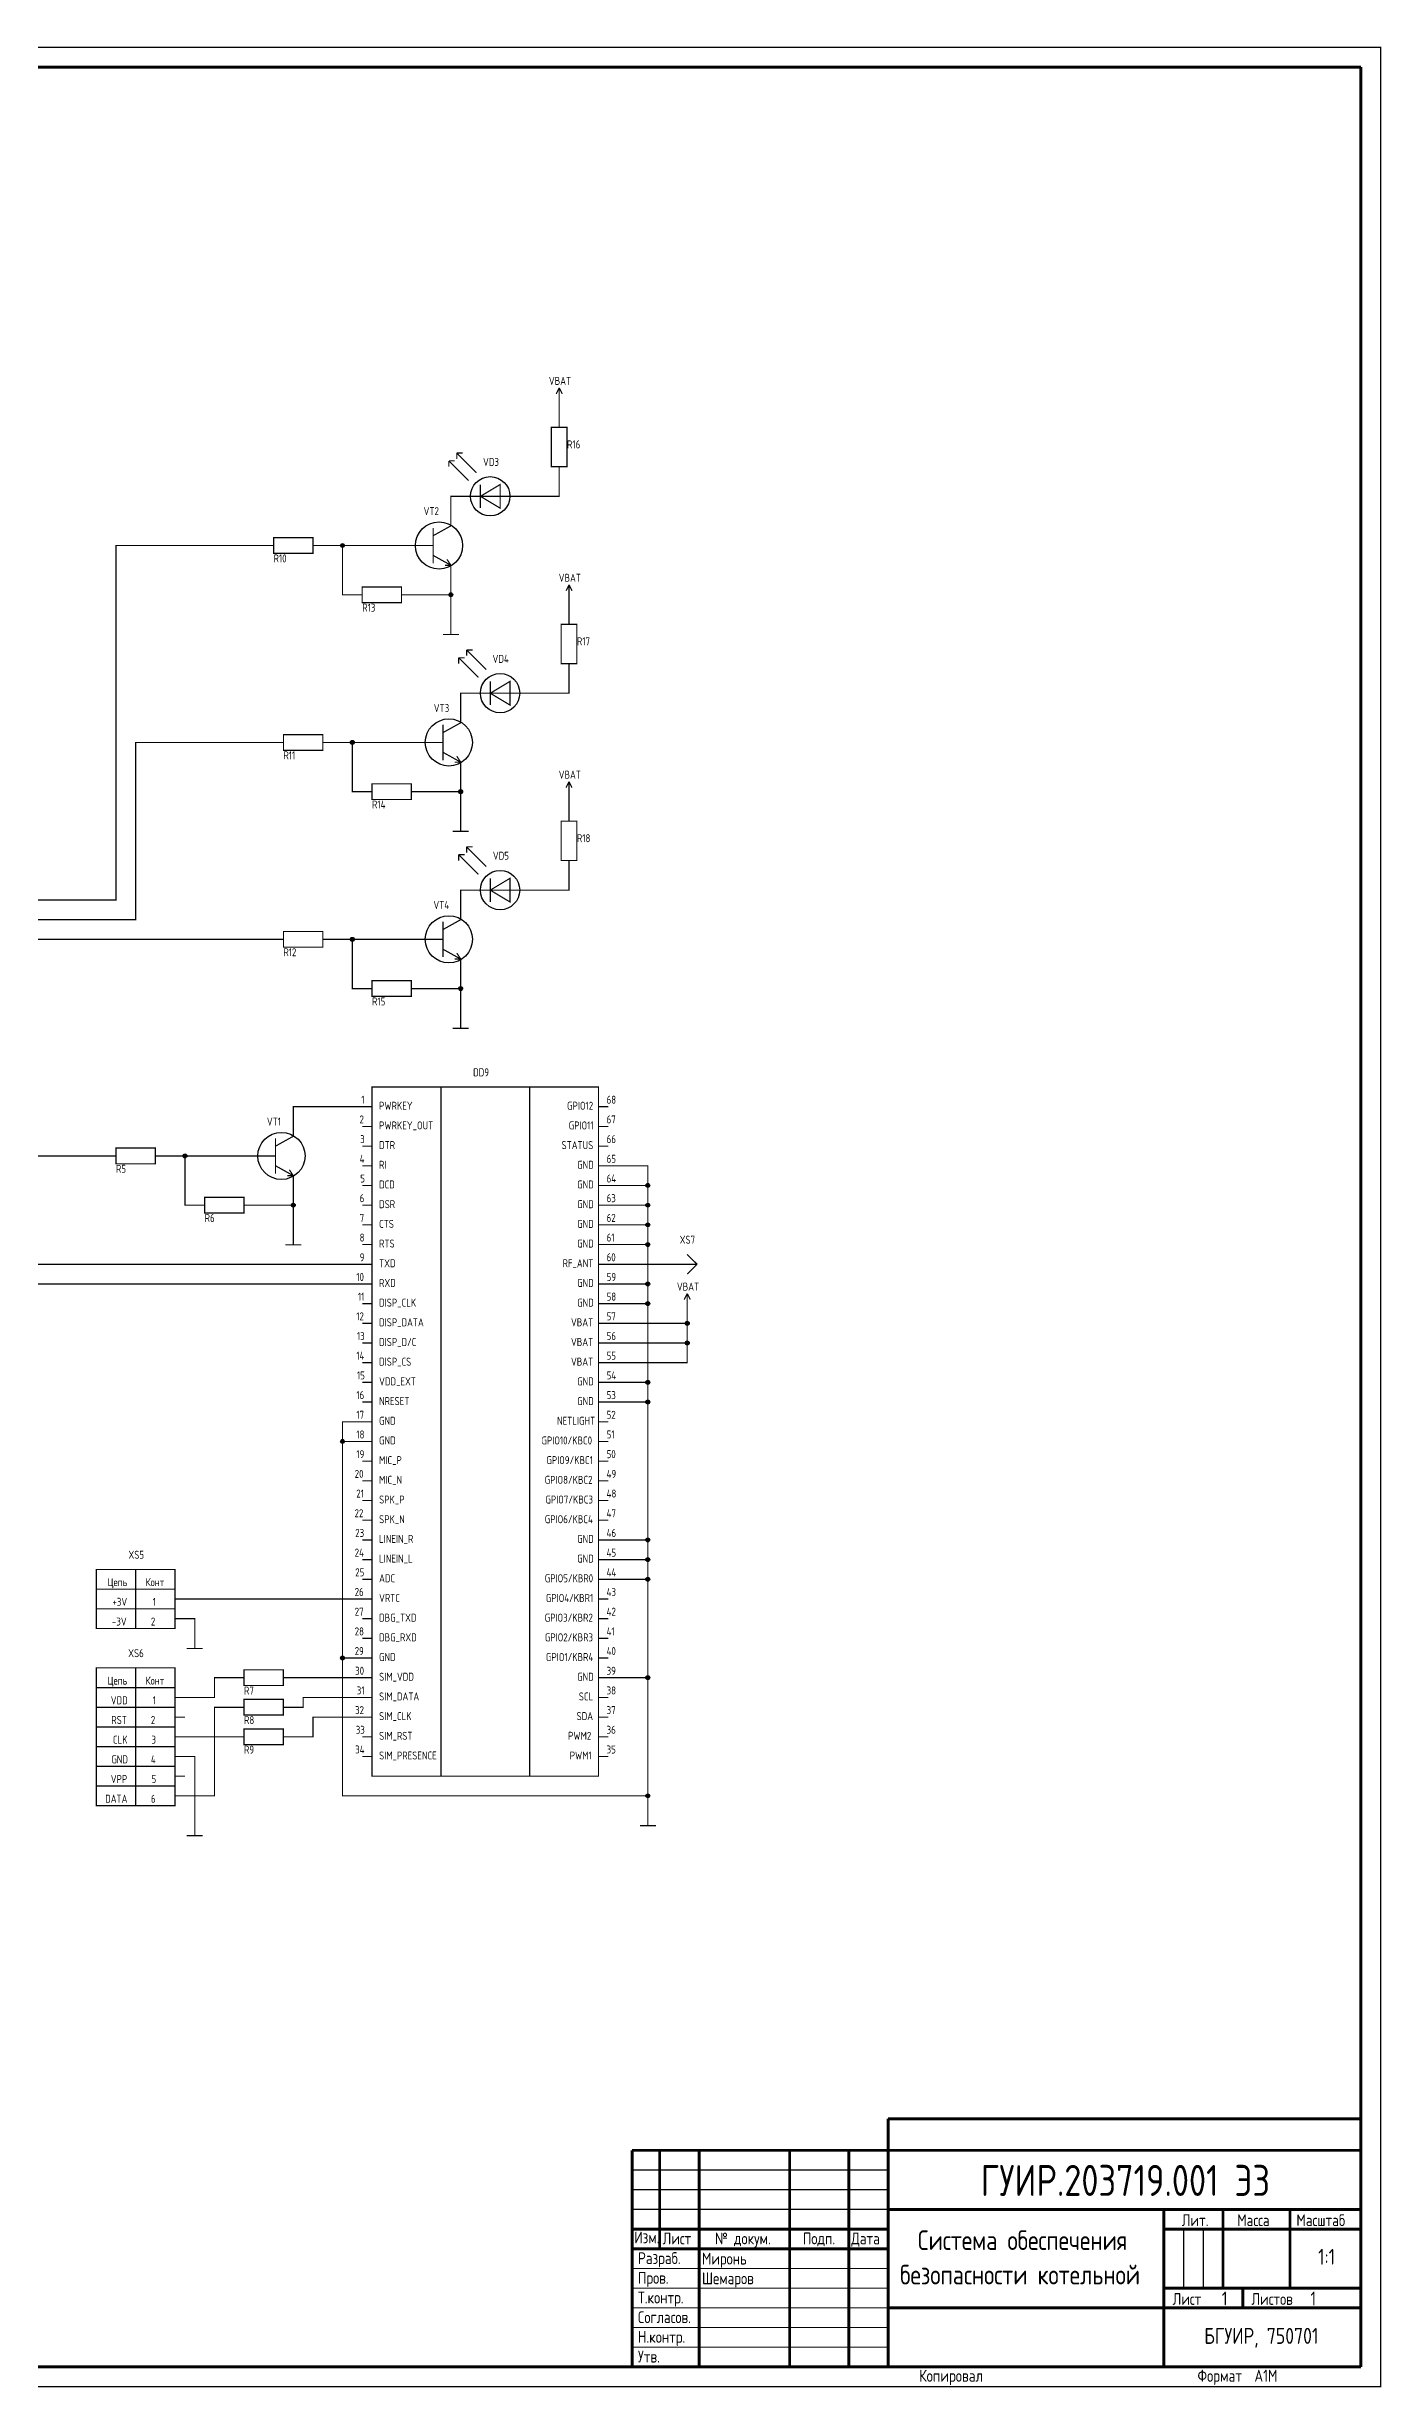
# Model space of a CAD drawing. Header units: millimetres. Extents: x 0 to 841, y 0 to 594.
# Drawn here: x 502 to 841, y 0 to 594 of the extents above; entities that cross this region are included whole.
import ezdxf

# ---------------------------------------------------------------- set-up
doc = ezdxf.new("R2010")
doc.units = ezdxf.units.MM
doc.layers.add('Sheet', color=255, linetype='Continuous')
doc.styles.get("Standard").update_dxf_attribs({"font": 'gost.TTF'})

msp = doc.modelspace()

# ---------------------------------------------------------------- linework, layer by layer
at = {"layer": 'Sheet'}
for points, const_width in [([(0, 0), (0, 594), (841, 594), (841, 0), (0, 0)], 0.3), ([(0, 594), (840.98, 594), (840.98, 0.02), (0, 0.02), (0, 594)], 0.0991), ([(20, 589), (836, 589)], 0.749), ([(836, 5), (836, 589)], 0.749), ([(632.5, 507.54), (631.74, 506.02)], 0.3), ([(632.5, 507.54), (633.26, 506.02)], 0.3), ([(632.5, 505), (632.5, 507.54)], 0.3), ([(632.5, 500), (632.5, 505)], 0.3), ([(632.5, 497.5), (632.5, 500)], 0.3), ([(630.5, 497.5), (634.48, 497.5), (634.48, 487.52), (630.5, 487.52), (630.5, 497.5)], 0.3), ([(604.5, 489), (606, 489)], 0.3), ([(604.5, 489), (604.5, 487.5)], 0.3), ([(609.5, 484), (604.5, 489)], 0.3), ([(611.5, 486), (606.5, 491)], 0.3), ([(606.5, 491), (608, 491)], 0.3), ([(606.5, 491), (606.5, 489.5)], 0.3), ([(632.5, 487.5), (632.5, 485)], 0.3), ([(617.5, 483), (617.5, 477), (612.5, 480), (617.5, 483)], 0.3), ([(612.5, 483), (612.5, 477)], 0.3), ([(622.5, 480), (632.5, 480), (632.5, 485)], 0.3), ([(605, 475), (605, 480), (607.5, 480)], 0.3), ([(610, 480), (607.5, 480)], 0.3), ([(620, 480), (610, 480)], 0.3), ([(620, 480), (622.5, 480)], 0.3), ([(560, 469.5), (569.98, 469.5), (569.98, 465.52), (560, 465.52), (560, 469.5)], 0.3), ([(600.5, 470), (605, 472.5)], 0.3), ([(600.5, 472), (600.5, 463)], 0.3), ([(605, 472.5), (605, 475)], 0.3), ([(557.5, 467.5), (520, 467.5), (520, 377.5), (447.5, 377.5)], 0.3), ([(560, 467.5), (557.5, 467.5)], 0.3), ([(570, 467.5), (572.5, 467.5)], 0.3), ([(577.5, 467.5), (572.5, 467.5)], 0.3), ([(592.5, 467.5), (577.5, 467.5), (577.5, 467.5), (577.5, 455), (580, 455)], 0.3), ([(596, 467.5), (592.5, 467.5)], 0.3), ([(600.5, 467.5), (596, 467.5)], 0.3), ([(600.5, 465), (605, 462.5)], 0.3), ([(605, 462.5), (604, 464)], 0.3), ([(605, 462.5), (603.5, 462.5)], 0.3), ([(605, 462.5), (605, 460)], 0.3), ([(605, 455), (605, 460)], 0.3), ([(635, 457.54), (634.24, 456.02)], 0.3), ([(635, 457.54), (635.76, 456.02)], 0.3), ([(635, 455), (635, 457.54)], 0.3), ([(582.5, 455), (580, 455)], 0.3), ([(582.5, 457), (592.48, 457), (592.48, 453.02), (582.5, 453.02), (582.5, 457)], 0.3), ([(592.5, 455), (595, 455)], 0.3), ([(605, 450), (605, 455), (605, 455), (595, 455)], 0.3), ([(635, 450), (635, 455)], 0.3), ([(605, 450), (605, 444.92)], 0.3), ([(633, 447.5), (636.98, 447.5), (636.98, 437.52), (633, 437.52), (633, 447.5)], 0.3), ([(635, 447.5), (635, 450)], 0.3), ([(602.97, 444.92), (607.03, 444.92)], 0.3), ([(614, 436), (609, 441)], 0.3), ([(609, 441), (610.5, 441)], 0.3), ([(609, 441), (609, 439.5)], 0.3), ([(607, 439), (608.5, 439)], 0.3), ([(607, 439), (607, 437.5)], 0.3), ([(612, 434), (607, 439)], 0.3), ([(625, 430), (635, 430), (635, 435)], 0.3), ([(635, 437.5), (635, 435)], 0.3), ([(607.5, 425), (607.5, 430), (610, 430)], 0.3), ([(612.5, 430), (610, 430)], 0.3), ([(622.5, 430), (612.5, 430)], 0.3), ([(620, 433), (620, 427), (615, 430), (620, 433)], 0.3), ([(615, 433), (615, 427)], 0.3), ([(622.5, 430), (625, 430)], 0.3), ([(603, 420), (607.5, 422.5)], 0.3), ([(603, 422), (603, 413)], 0.3), ([(607.5, 422.5), (607.5, 425)], 0.3), ([(560, 417.5), (525, 417.5), (525, 372.5), (447.5, 372.5)], 0.3), ([(562.5, 417.5), (560, 417.5)], 0.3), ([(562.5, 419.5), (572.48, 419.5), (572.48, 415.52), (562.5, 415.52), (562.5, 419.5)], 0.3), ([(572.5, 417.5), (575, 417.5)], 0.3), ([(580, 417.5), (575, 417.5)], 0.3), ([(595, 417.5), (580, 417.5), (580, 417.5), (580, 405), (582.5, 405)], 0.3), ([(598.5, 417.5), (595, 417.5)], 0.3), ([(603, 417.5), (598.5, 417.5)], 0.3), ([(603, 415), (607.5, 412.5)], 0.3), ([(607.5, 412.5), (606, 412.5)], 0.3), ([(607.5, 412.5), (606.5, 414)], 0.3), ([(607.5, 412.5), (607.5, 410)], 0.3), ([(607.5, 405), (607.5, 410)], 0.3), ([(585, 405), (582.5, 405)], 0.3), ([(585, 407), (594.98, 407), (594.98, 403.02), (585, 403.02), (585, 407)], 0.3), ([(595, 405), (597.5, 405)], 0.3), ([(607.5, 400), (607.5, 405), (607.5, 405), (597.5, 405)], 0.3), ([(635, 407.54), (634.24, 406.02)], 0.3), ([(635, 407.54), (635.76, 406.02)], 0.3), ([(635, 405), (635, 407.54)], 0.3), ([(635, 400), (635, 405)], 0.3), ([(607.5, 400), (607.5, 394.92)], 0.3), ([(635, 397.5), (635, 400)], 0.3), ([(605.47, 394.92), (609.53, 394.92)], 0.3), ([(633, 397.5), (636.98, 397.5), (636.98, 387.52), (633, 387.52), (633, 397.5)], 0.3), ([(607, 389), (608.5, 389)], 0.3), ([(607, 389), (607, 387.5)], 0.3), ([(612, 384), (607, 389)], 0.3), ([(614, 386), (609, 391)], 0.3), ([(609, 391), (610.5, 391)], 0.3), ([(609, 391), (609, 389.5)], 0.3), ([(635, 387.5), (635, 385)], 0.3), ([(620, 383), (620, 377), (615, 380), (620, 383)], 0.3), ([(615, 383), (615, 377)], 0.3), ([(625, 380), (635, 380), (635, 385)], 0.3), ([(607.5, 375), (607.5, 380), (610, 380)], 0.3), ([(607.5, 372.5), (607.5, 375)], 0.3), ([(612.5, 380), (610, 380)], 0.3), ([(622.5, 380), (612.5, 380)], 0.3), ([(622.5, 380), (625, 380)], 0.3), ([(582.5, 280), (327.5, 280), (327.5, 372.5), (355, 372.5)], 0.3), ([(562.5, 369.5), (572.48, 369.5), (572.48, 365.52), (562.5, 365.52), (562.5, 369.5)], 0.3), ([(603, 370), (607.5, 372.5)], 0.3), ([(603, 372), (603, 363)], 0.3), ([(582.5, 285), (330, 285), (330, 367.5), (355, 367.5)], 0.3), ([(560, 367.5), (530.08, 367.5), (530.08, 367.5), (447.5, 367.5)], 0.3), ([(562.5, 367.5), (560, 367.5)], 0.3), ([(572.5, 367.5), (575, 367.5)], 0.3), ([(580, 367.5), (575, 367.5)], 0.3), ([(595, 367.5), (580, 367.5), (580, 367.5), (580, 355), (582.5, 355)], 0.3), ([(598.5, 367.5), (595, 367.5)], 0.3), ([(603, 367.5), (598.5, 367.5)], 0.3), ([(603, 365), (607.5, 362.5)], 0.3), ([(607.5, 362.5), (606, 362.5)], 0.3), ([(607.5, 362.5), (606.5, 364)], 0.3), ([(607.5, 362.5), (607.5, 360)], 0.3), ([(585, 357), (594.98, 357), (594.98, 353.02), (585, 353.02), (585, 357)], 0.3), ([(607.5, 355), (607.5, 360)], 0.3), ([(585, 355), (582.5, 355)], 0.3), ([(595, 355), (597.5, 355)], 0.3), ([(607.5, 350), (607.5, 355), (607.5, 355), (597.5, 355)], 0.3), ([(605.47, 344.92), (609.53, 344.92)], 0.3), ([(607.5, 350), (607.5, 344.92)], 0.3), ([(517.5, 312.5), (332.5, 312.5), (332.5, 337.5), (355, 337.5)], 0.3), ([(585, 330), (642.48, 330), (642.48, 155.02), (585, 155.02), (585, 330)], 0.3), ([(602.5, 330), (602.5, 155)], 0.3), ([(625, 330), (625, 155)], 0.3), ([(565, 320), (565, 325), (567.5, 325)], 0.3), ([(567.5, 325), (567.5, 325), (582.5, 325)], 0.3), ([(585, 325), (582.5, 325)], 0.3), ([(642.5, 325), (645, 325)], 0.3), ([(560.5, 315), (565, 317.5)], 0.3), ([(560.5, 317), (560.5, 308)], 0.3), ([(565, 317.5), (565, 320)], 0.3), ([(585, 320), (582.5, 320)], 0.3), ([(585, 315), (582.5, 315)], 0.3), ([(642.5, 320), (645, 320)], 0.3), ([(642.5, 315), (645, 315)], 0.3), ([(520, 312.5), (517.5, 312.5)], 0.3), ([(520, 314.5), (529.98, 314.5), (529.98, 310.52), (520, 310.52), (520, 314.5)], 0.3), ([(530, 312.5), (532.5, 312.5)], 0.3), ([(532.5, 312.5), (537.5, 312.5), (552.5, 312.5)], 0.3), ([(537.5, 312.5), (537.5, 300), (540, 300)], 0.3), ([(556, 312.5), (552.5, 312.5)], 0.3), ([(560.5, 312.5), (556, 312.5)], 0.3), ([(560.5, 310), (565, 307.5)], 0.3), ([(565, 307.5), (564, 309)], 0.3), ([(585, 310), (582.5, 310)], 0.3), ([(642.5, 310), (645, 310)], 0.3), ([(645, 310), (655, 310), (655, 305)], 0.3), ([(565, 307.5), (563.5, 307.5)], 0.3), ([(565, 307.5), (565, 305)], 0.3), ([(565, 300), (565, 305)], 0.3), ([(585, 305), (582.5, 305)], 0.3), ([(642.5, 305), (645, 305)], 0.3), ([(655, 300), (655, 305), (645, 305)], 0.3), ([(542.5, 300), (540, 300)], 0.3), ([(542.5, 302), (552.48, 302), (552.48, 298.02), (542.5, 298.02), (542.5, 302)], 0.3), ([(552.5, 300), (555, 300)], 0.3), ([(565, 295), (565, 300), (565, 300), (555, 300)], 0.3), ([(585, 300), (582.5, 300)], 0.3), ([(642.5, 300), (645, 300)], 0.3), ([(645, 295), (655, 295), (655, 300), (645, 300)], 0.3), ([(565, 295), (565, 289.92)], 0.3), ([(585, 295), (582.5, 295)], 0.3), ([(642.5, 295), (645, 295)], 0.3), ([(655, 290), (655, 295)], 0.3), ([(562.97, 289.92), (567.03, 289.92)], 0.3), ([(585, 290), (582.5, 290)], 0.3), ([(642.5, 290), (645, 290)], 0.3), ([(645, 290), (645, 290), (655, 290), (655, 280)], 0.3), ([(667.5, 285), (665, 287.5)], 0.3), ([(585, 285), (582.5, 285)], 0.3), ([(585, 280), (582.5, 280)], 0.3), ([(642.5, 285), (645, 285)], 0.3), ([(642.5, 280), (645, 280)], 0.3), ([(645, 285), (657.5, 285), (657.5, 285)], 0.3), ([(645, 280), (655, 280), (655, 275)], 0.3), ([(660, 285), (657.5, 285)], 0.3), ([(667.5, 285), (660, 285)], 0.3), ([(667.5, 285), (665, 282.5)], 0.3), ([(585, 275), (582.5, 275)], 0.3), ([(642.5, 275), (645, 275)], 0.3), ([(645, 275), (647.54, 275), (647.54, 275), (655, 275), (655, 255)], 0.3), ([(665, 277.54), (664.24, 276.02)], 0.3), ([(665, 277.54), (665.76, 276.02)], 0.3), ([(665, 275), (665, 277.54)], 0.3), ([(665, 270), (665, 275)], 0.3), ([(585, 270), (582.5, 270)], 0.3), ([(642.5, 270), (645, 270)], 0.3), ([(645, 270), (665, 270)], 0.3), ([(645, 260), (665, 260), (665, 265), (665, 270)], 0.3), ([(585, 265), (582.5, 265)], 0.3), ([(642.5, 265), (645, 265)], 0.3), ([(645, 265), (665, 265)], 0.3), ([(585, 260), (582.5, 260)], 0.3), ([(642.5, 260), (645, 260)], 0.3), ([(585, 255), (582.5, 255)], 0.3), ([(585, 250), (582.5, 250)], 0.3), ([(642.5, 255), (645, 255)], 0.3), ([(642.5, 250), (645, 250)], 0.3), ([(645, 255), (650.08, 255), (650.08, 255), (655, 255), (655, 250)], 0.3), ([(655, 215), (655, 250), (645, 250)], 0.3), ([(582.5, 245), (577.5, 245), (577.5, 240)], 0.3), ([(585, 245), (582.5, 245)], 0.3), ([(642.5, 245), (645, 245)], 0.3), ([(577.5, 185), (577.5, 240), (582.5, 240), (582.5, 240)], 0.3), ([(585, 240), (582.5, 240)], 0.3), ([(642.5, 240), (645, 240)], 0.3), ([(585, 235), (582.5, 235)], 0.3), ([(642.5, 235), (645, 235)], 0.3), ([(585, 230), (582.5, 230)], 0.3), ([(642.5, 230), (645, 230)], 0.3), ([(585, 225), (582.5, 225)], 0.3), ([(585, 220), (582.5, 220)], 0.3), ([(642.5, 225), (645, 225)], 0.3), ([(642.5, 220), (645, 220)], 0.3), ([(585, 215), (582.5, 215)], 0.3), ([(642.5, 215), (645, 215)], 0.3), ([(645, 215), (655, 215), (655, 210)], 0.3), ([(585, 210), (582.5, 210)], 0.3), ([(642.5, 210), (645, 210)], 0.3), ([(655, 205), (655, 210), (645, 210)], 0.3), ([(515, 207.5), (534.98, 207.5), (534.98, 192.52), (515, 192.52), (515, 207.5)], 0.3), ([(535, 202.5), (515, 202.5)], 0.3), ([(525, 207.5), (525, 192.5)], 0.3), ([(585, 205), (582.5, 205)], 0.3), ([(642.5, 205), (645, 205)], 0.3), ([(645, 205), (655, 205), (655, 180), (655, 150), (655, 147.5)], 0.3), ([(535, 197.5), (515, 197.5)], 0.3), ([(535, 200), (537.5, 200)], 0.3), ([(582.5, 200), (537.5, 200)], 0.3), ([(585, 200), (582.5, 200)], 0.3), ([(642.5, 200), (645, 200)], 0.3), ([(535, 195), (537.5, 195)], 0.3), ([(537.5, 195), (540, 195), (540, 192.5)], 0.3), ([(540, 192.5), (540, 187.42)], 0.3), ([(585, 195), (582.5, 195)], 0.3), ([(642.5, 195), (645, 195)], 0.3), ([(537.97, 187.42), (542.03, 187.42)], 0.3), ([(582.5, 185), (577.5, 185), (577.5, 150), (655, 150)], 0.3), ([(585, 190), (582.5, 190)], 0.3), ([(585, 185), (582.5, 185)], 0.3), ([(642.5, 190), (645, 190)], 0.3), ([(642.5, 185), (645, 185)], 0.3), ([(515, 182.5), (534.98, 182.5), (534.98, 147.52), (515, 147.52), (515, 182.5)], 0.3), ([(525, 182.5), (525, 147.5)], 0.3), ([(550, 180), (545, 180), (545, 175), (537.5, 175)], 0.3), ([(552.5, 180), (550, 180)], 0.3), ([(552.5, 182), (562.48, 182), (562.48, 178.02), (552.5, 178.02), (552.5, 182)], 0.3), ([(562.5, 180), (565, 180)], 0.3), ([(582.5, 180), (565, 180)], 0.3), ([(585, 180), (582.5, 180)], 0.3), ([(642.5, 180), (645, 180)], 0.3), ([(645, 180), (655, 180)], 0.3), ([(535, 177.5), (515, 177.5)], 0.3), ([(535, 172.5), (515, 172.5)], 0.3), ([(535, 175), (537.5, 175)], 0.3), ([(550, 172.5), (545, 172.5), (545, 150), (537.5, 150)], 0.3), ([(552.5, 172.5), (550, 172.5)], 0.3), ([(552.5, 174.5), (562.48, 174.5), (562.48, 170.52), (552.5, 170.52), (552.5, 174.5)], 0.3), ([(562.5, 172.5), (565, 172.5)], 0.3), ([(582.5, 175), (567.5, 175), (567.5, 172.5), (565, 172.5)], 0.3), ([(585, 175), (582.5, 175)], 0.3), ([(642.5, 175), (645, 175)], 0.3), ([(535, 167.5), (515, 167.5)], 0.3), ([(535, 170), (537.5, 170)], 0.3), ([(552.5, 167), (562.48, 167), (562.48, 163.02), (552.5, 163.02), (552.5, 167)], 0.3), ([(582.5, 170), (570, 170), (570, 165), (565, 165)], 0.3), ([(585, 170), (582.5, 170)], 0.3), ([(642.5, 170), (645, 170)], 0.3), ([(535, 162.5), (515, 162.5)], 0.3), ([(535, 165), (537.5, 165)], 0.3), ([(550, 165), (537.5, 165)], 0.3), ([(552.5, 165), (550, 165)], 0.3), ([(562.5, 165), (565, 165)], 0.3), ([(585, 165), (582.5, 165)], 0.3), ([(642.5, 165), (645, 165)], 0.3), ([(535, 157.5), (515, 157.5)], 0.3), ([(535, 160), (537.5, 160)], 0.3), ([(535, 155), (537.5, 155)], 0.3), ([(537.5, 160), (540, 160), (540, 145)], 0.3), ([(585, 160), (582.5, 160)], 0.3), ([(642.5, 160), (645, 160)], 0.3), ([(535, 152.5), (515, 152.5)], 0.3), ([(535, 150), (537.5, 150)], 0.3), ([(540, 145), (540, 139.92)], 0.3), ([(655, 147.5), (655, 142.42)], 0.3), ([(537.97, 139.92), (542.03, 139.92)], 0.3), ([(652.97, 142.42), (657.03, 142.42)], 0.3), ([(716, 68), (716, 5)], 0.749), ([(836, 68), (716, 68)], 0.749), ([(836, 60), (651, 60)], 0.749), ([(651, 60), (651, 5)], 0.749), ([(658, 60), (658, 35)], 0.749), ([(668, 5), (668, 60)], 0.749), ([(691, 60), (691, 5)], 0.749), ([(706, 5), (706, 60)], 0.749), ([(716, 55), (651, 55)], 0.3), ([(651, 50), (716, 50)], 0.3), ([(716, 45), (651, 45)], 0.3), ([(716, 45), (836, 45)], 0.749), ([(786, 45), (786, 5)], 0.749), ([(801, 25), (801, 45)], 0.749), ([(818, 45), (818, 25)], 0.749), ([(716, 40), (651, 40)], 0.749), ([(836, 40), (786, 40)], 0.749), ([(791, 25), (791, 40)], 0.3), ([(796, 40), (796, 25)], 0.3), ([(651, 35), (716, 35)], 0.749), ([(651, 30), (716, 30)], 0.3), ([(716, 25), (651, 25)], 0.3), ([(786, 25), (836, 25)], 0.749), ([(806, 25), (806, 20)], 0.749), ([(651, 20), (716, 20)], 0.3), ([(836, 20), (716, 20)], 0.749), ([(716, 15), (651, 15)], 0.3), ([(651, 10), (716, 10)], 0.3), ([(836, 5), (20, 5)], 0.749)]:
    msp.add_lwpolyline(points, dxfattribs=dict(at, const_width=const_width))
at = {"layer": 'Sheet', "const_width": 0.508}
for points in [[(577.25, 467.5, 1), (577.75, 467.5, 1)], [(604.75, 455, 1), (605.25, 455, 1)], [(579.75, 417.5, 1), (580.25, 417.5, 1)], [(607.25, 405, 1), (607.75, 405, 1)], [(579.75, 367.5, 1), (580.25, 367.5, 1)], [(607.25, 355, 1), (607.75, 355, 1)], [(537.25, 312.5, 1), (537.75, 312.5, 1)], [(654.75, 305, 1), (655.25, 305, 1)], [(564.75, 300, 1), (565.25, 300, 1)], [(654.75, 300, 1), (655.25, 300, 1)], [(654.75, 295, 1), (655.25, 295, 1)], [(654.75, 290, 1), (655.25, 290, 1)], [(654.75, 280, 1), (655.25, 280, 1)], [(654.75, 275, 1), (655.25, 275, 1)], [(664.75, 270, 1), (665.25, 270, 1)], [(664.75, 265, 1), (665.25, 265, 1)], [(654.75, 255, 1), (655.25, 255, 1)], [(654.75, 250, 1), (655.25, 250, 1)], [(577.25, 240, 1), (577.75, 240, 1)], [(654.75, 215, 1), (655.25, 215, 1)], [(654.75, 210, 1), (655.25, 210, 1)], [(654.75, 205, 1), (655.25, 205, 1)], [(577.25, 185, 1), (577.75, 185, 1)], [(654.75, 180, 1), (655.25, 180, 1)], [(654.75, 150, 1), (655.25, 150, 1)]]:
    msp.add_lwpolyline(points, format="xyb", close=True, dxfattribs=at)
at = {"layer": 'Sheet'}
for centre, radius in [((654.99, 250.01), 0.498), ((654.99, 250.01), 0.498), ((654.99, 250.01), 0.498), ((654.99, 250.01), 0.498), ((577.49, 240.01), 0.497), ((577.49, 240.01), 0.497), ((577.49, 240.01), 0.497), ((577.49, 240.01), 0.497)]:
    msp.add_circle(centre, radius, dxfattribs=at)
for centre, major_axis, ratio in [((614.99, 480.01), (0, 4.99), 0.999973), ((601.99, 467.51), (5.99, 0), 0.999918), ((577.49, 467.51), (0, 0.498), 0.998673), ((577.49, 467.51), (0, 0.498), 0.998673), ((577.49, 467.51), (0, 0.498), 0.998673), ((577.49, 467.51), (0, 0.498), 0.998673), ((604.99, 455.01), (0.498, 0), 0.998693), ((604.99, 455.01), (0.498, 0), 0.998693), ((604.99, 455.01), (0.498, 0), 0.998693), ((604.99, 455.01), (0.498, 0), 0.998693), ((617.49, 430.01), (0, 4.99), 0.999839), ((604.49, 417.51), (0, 5.99), 0.999971), ((579.99, 417.51), (0.498, 0), 0.998693), ((579.99, 417.51), (0.498, 0), 0.998693), ((579.99, 417.51), (0.498, 0), 0.998693), ((579.99, 417.51), (0.498, 0), 0.998693), ((607.49, 405.01), (0, 0.498), 0.998632), ((607.49, 405.01), (0, 0.498), 0.998632), ((607.49, 405.01), (0, 0.498), 0.998632), ((607.49, 405.01), (0, 0.498), 0.998632), ((617.49, 380.01), (0, 4.99), 0.999839), ((604.49, 367.51), (0, 5.99), 0.999971), ((579.99, 367.51), (0.498, 0), 0.998693), ((579.99, 367.51), (0.498, 0), 0.998693), ((579.99, 367.51), (0.498, 0), 0.998693), ((579.99, 367.51), (0.498, 0), 0.998693), ((607.49, 355.01), (0, 0.498), 0.998632), ((607.49, 355.01), (0, 0.498), 0.998632), ((607.49, 355.01), (0, 0.498), 0.998632), ((607.49, 355.01), (0, 0.498), 0.998632), ((561.99, 312.51), (5.99, 0), 0.999919), ((537.49, 312.51), (0, 0.498), 0.998632), ((537.49, 312.51), (0, 0.498), 0.998632), ((537.49, 312.51), (0, 0.498), 0.998632), ((537.49, 312.51), (0, 0.498), 0.998632), ((654.99, 305.01), (0.498, 0), 0.998693), ((654.99, 305.01), (0.498, 0), 0.998693), ((654.99, 305.01), (0.498, 0), 0.998693), ((654.99, 305.01), (0.498, 0), 0.998693), ((564.99, 300.01), (0.498, 0), 0.998693), ((564.99, 300.01), (0.498, 0), 0.998693), ((564.99, 300.01), (0.498, 0), 0.998693), ((564.99, 300.01), (0.498, 0), 0.998693), ((654.99, 300.01), (0, 0.498), 0.99998), ((654.99, 300.01), (0, 0.498), 0.99998), ((654.99, 300.01), (0, 0.498), 0.99998), ((654.99, 300.01), (0, 0.498), 0.99998), ((654.99, 295.01), (0, 0.498), 0.999959), ((654.99, 295.01), (0, 0.498), 0.999959), ((654.99, 295.01), (0, 0.498), 0.999959), ((654.99, 295.01), (0, 0.498), 0.999959), ((654.99, 290.01), (0, 0.498), 0.99998), ((654.99, 290.01), (0, 0.498), 0.99998), ((654.99, 290.01), (0, 0.498), 0.99998), ((654.99, 290.01), (0, 0.498), 0.99998), ((654.99, 280.01), (0.498, 0), 0.998693), ((654.99, 280.01), (0.498, 0), 0.998693), ((654.99, 280.01), (0.498, 0), 0.998693), ((654.99, 280.01), (0.498, 0), 0.998693), ((654.99, 275.01), (0, 0.498), 0.99998), ((654.99, 275.01), (0, 0.498), 0.99998), ((654.99, 275.01), (0, 0.498), 0.99998), ((654.99, 275.01), (0, 0.498), 0.99998), ((664.99, 270.01), (0, 0.498), 0.998632), ((664.99, 270.01), (0, 0.498), 0.998632), ((664.99, 270.01), (0, 0.498), 0.998632), ((664.99, 270.01), (0, 0.498), 0.998632), ((664.99, 270.01), (0, 0.498), 0.998632), ((664.99, 270.01), (0, 0.498), 0.998632), ((664.99, 265.01), (0, 0.498), 0.998632), ((664.99, 265.01), (0, 0.498), 0.998632), ((664.99, 265.01), (0, 0.498), 0.998632), ((664.99, 265.01), (0, 0.498), 0.998632), ((654.99, 255.01), (0, 0.498), 0.99998), ((654.99, 255.01), (0, 0.498), 0.99998), ((654.99, 255.01), (0, 0.498), 0.99998), ((654.99, 255.01), (0, 0.498), 0.99998), ((654.99, 215.01), (0.498, 0), 0.998693), ((654.99, 215.01), (0.498, 0), 0.998693), ((654.99, 215.01), (0.498, 0), 0.998693), ((654.99, 215.01), (0.498, 0), 0.998693), ((654.99, 210.01), (0, 0.498), 0.999959), ((654.99, 210.01), (0, 0.498), 0.999959), ((654.99, 210.01), (0, 0.498), 0.999959), ((654.99, 210.01), (0, 0.498), 0.999959), ((654.99, 205.01), (0, 0.498), 0.999959), ((654.99, 205.01), (0, 0.498), 0.999959), ((654.99, 205.01), (0, 0.498), 0.999959), ((654.99, 205.01), (0, 0.498), 0.999959), ((577.49, 185.01), (0, 0.498), 0.998693), ((577.49, 185.01), (0, 0.498), 0.998693), ((577.49, 185.01), (0, 0.498), 0.998693), ((577.49, 185.01), (0, 0.498), 0.998693), ((654.99, 180.01), (0, 0.498), 0.999959), ((654.99, 180.01), (0, 0.498), 0.999959), ((654.99, 180.01), (0, 0.498), 0.999959), ((654.99, 180.01), (0, 0.498), 0.999959), ((654.99, 150.01), (0.498, 0), 0.998693), ((654.99, 150.01), (0.498, 0), 0.998693), ((654.99, 150.01), (0.498, 0), 0.998693), ((654.99, 150.01), (0.498, 0), 0.998693)]:
    msp.add_ellipse(centre, major_axis=major_axis, ratio=ratio, dxfattribs=at)

# ---------------------------------------------------------------- texts
for s, height, p in [('VBAT', 2.032, (629.88, 508.3)), ('R16', 2.032, (634.5, 492.17)), ('VD3', 2.032, (613.16, 487.72)), ('VT2', 2.032, (598.08, 475.22)), ('R10', 2.032, (560, 463.22)), ('VBAT', 2.032, (632.38, 458.3)), ('R13', 2.032, (582.5, 450.72)), ('R17', 2.032, (637, 442.17)), ('VD4', 2.032, (615.58, 437.72)), ('VT3', 2.032, (600.66, 425.22)), ('R11', 2.032, (562.5, 413.22)), ('VBAT', 2.032, (632.38, 408.3)), ('R14', 2.032, (585, 400.72)), ('R18', 2.032, (637, 392.17)), ('VD5', 2.032, (615.66, 387.72)), ('VT4', 2.032, (600.58, 375.22)), ('R12', 2.032, (562.5, 363.22)), ('R15', 2.032, (585, 350.72)), ('DD9', 2.032, (610.65, 332.72)), ('1', 2.03, (582.25, 325.76)), ('68', 2.032, (644.53, 325.76)), ('VT1', 2.032, (558.3, 320.22)), ('2', 2.03, (581.82, 320.76)), ('PWRKEY', 2.032, (586.78, 324.24)), ('PWRKEY_OUT', 2.032, (586.78, 319.24)), ('GPIO12', 2.032, (634.5, 324.24)), ('GPIO11', 2.032, (634.92, 319.24)), ('67', 2.032, (644.53, 320.76)), ('3', 2.03, (581.99, 315.76)), ('DTR', 2.032, (586.78, 314.24)), ('STATUS', 2.032, (633.1, 314.24)), ('66', 2.032, (644.53, 315.76)), ('R5', 2.032, (520, 308.22)), ('4', 2.03, (581.85, 310.76)), ('RI', 2.032, (586.78, 309.24)), ('GND', 2.032, (637.06, 309.24)), ('65', 2.032, (644.53, 310.76)), ('5', 2.03, (581.99, 305.76)), ('DCD', 2.032, (586.78, 304.24)), ('GND', 2.032, (637.06, 304.24)), ('64', 2.032, (644.53, 305.76)), ('R6', 2.032, (542.5, 295.72)), ('7', 2.03, (581.85, 295.76)), ('6', 2.03, (581.85, 300.76)), ('DSR', 2.032, (586.78, 299.24)), ('GND', 2.032, (637.06, 299.24)), ('63', 2.032, (644.53, 300.76)), ('62', 2.032, (644.53, 295.76)), ('8', 2.03, (581.85, 290.76)), ('CTS', 2.032, (586.78, 294.24)), ('RTS', 2.032, (586.78, 289.24)), ('GND', 2.032, (637.06, 294.24)), ('GND', 2.032, (637.06, 289.24)), ('61', 2.032, (644.53, 290.76)), ('XS7', 2.032, (663.08, 290.22)), ('9', 2.03, (581.85, 285.76)), ('TXD', 2.032, (586.78, 284.24)), ('RF_ANT', 2.032, (633.35, 284.24)), ('60', 2.032, (644.53, 285.76)), ('10', 2.032, (581, 280.76)), ('RXD', 2.032, (586.78, 279.24)), ('GND', 2.032, (637.06, 279.24)), ('59', 2.032, (644.53, 280.76)), ('VBAT', 2.032, (662.38, 278.3)), ('11', 2.032, (581.4, 275.76)), ('DISP_CLK', 2.032, (586.78, 274.24)), ('GND', 2.032, (637.06, 274.24)), ('58', 2.032, (644.53, 275.76)), ('12', 2.032, (580.98, 270.76)), ('13', 2.032, (581.15, 265.76)), ('DISP_DATA', 2.032, (586.78, 269.24)), ('VBAT', 2.032, (635.49, 269.24)), ('57', 2.032, (644.53, 270.76)), ('56', 2.032, (644.53, 265.76)), ('14', 2.032, (581, 260.76)), ('DISP_D/C', 2.032, (586.78, 264.24)), ('VBAT', 2.032, (635.49, 264.24)), ('55', 2.032, (644.53, 260.76)), ('15', 2.032, (581.15, 255.76)), ('VDD_EXT', 2.032, (586.78, 254.24)), ('DISP_CS', 2.032, (586.78, 259.24)), ('VBAT', 2.032, (635.49, 259.24)), ('GND', 2.032, (637.06, 254.24)), ('54', 2.032, (644.53, 255.76)), ('16', 2.032, (581, 250.76)), ('NRESET', 2.032, (586.78, 249.24)), ('GND', 2.032, (637.06, 249.24)), ('53', 2.032, (644.53, 250.76)), ('17', 2.032, (581, 245.76)), ('GND', 2.032, (586.78, 244.24)), ('NETLIGHT', 2.032, (631.96, 244.24)), ('52', 2.032, (644.53, 245.76)), ('18', 2.032, (581, 240.76)), ('19', 2.032, (581, 235.76)), ('GND', 2.032, (586.78, 239.24)), ('GPIO10/KBC0', 2.032, (628, 239.24)), ('51', 2.032, (644.53, 240.76)), ('50', 2.032, (644.53, 235.76)), ('20', 2.032, (580.58, 230.76)), ('MIC_P', 2.032, (586.78, 234.24)), ('GPIO9/KBC1', 2.032, (629.24, 234.24)), ('49', 2.032, (644.53, 230.76)), ('21', 2.032, (580.98, 225.76)), ('SPK_P', 2.032, (586.78, 224.24)), ('MIC_N', 2.032, (586.78, 229.24)), ('GPIO8/KBC2', 2.032, (628.82, 229.24)), ('GPIO7/KBC3', 2.032, (628.99, 224.24)), ('48', 2.032, (644.53, 225.76)), ('22', 2.032, (580.55, 220.76)), ('SPK_N', 2.032, (586.78, 219.24)), ('GPIO6/KBC4', 2.032, (628.84, 219.24)), ('47', 2.032, (644.53, 220.76)), ('23', 2.032, (580.72, 215.76)), ('LINEIN_R', 2.032, (586.78, 214.24)), ('GND', 2.032, (637.06, 214.24)), ('46', 2.032, (644.53, 215.76)), ('XS5', 2.032, (523.16, 210.22)), ('24', 2.032, (580.58, 210.76)), ('LINEIN_L', 2.032, (586.78, 209.24)), ('GND', 2.032, (637.06, 209.24)), ('45', 2.032, (644.53, 210.76)), ('Цепь', 2.032, (517.82, 203.26)), ('Конт', 2.032, (527.53, 203.26)), ('26', 2.032, (580.58, 200.76)), ('25', 2.032, (580.72, 205.76)), ('ADC', 2.032, (586.78, 204.24)), ('GPIO5/KBR0', 2.032, (628.84, 204.24)), ('44', 2.032, (644.53, 205.76)), ('43', 2.032, (644.53, 200.76)), ('+3V', 2.032, (519.1, 198.26)), ('1', 2.03, (529.29, 198.26)), ('27', 2.032, (580.58, 195.76)), ('VRTC', 2.032, (586.78, 199.24)), ('DBG_TXD', 2.032, (586.78, 194.24)), ('GPIO3/KBR2', 2.032, (628.82, 194.24)), ('GPIO4/KBR1', 2.032, (629.12, 199.24)), ('42', 2.032, (644.53, 195.76)), ('-3V', 2.032, (518.96, 193.26)), ('2', 2.03, (528.85, 193.26)), ('28', 2.032, (580.58, 190.76)), ('DBG_RXD', 2.032, (586.78, 189.24)), ('GPIO2/KBR3', 2.032, (628.86, 189.24)), ('41', 2.032, (644.53, 190.76)), ('XS6', 2.032, (523.09, 185.22)), ('29', 2.032, (580.58, 185.76)), ('GND', 2.032, (586.78, 184.24)), ('GPIO1/KBR4', 2.032, (629.14, 184.24)), ('40', 2.032, (644.53, 185.76)), ('Цепь', 2.032, (517.82, 178.26)), ('Конт', 2.032, (527.53, 178.26)), ('30', 2.032, (580.7, 180.76)), ('SIM_VDD', 2.032, (586.78, 179.24)), ('GND', 2.032, (637.06, 179.24)), ('39', 2.032, (644.53, 180.76)), ('VDD', 2.032, (518.67, 173.26)), ('1', 2.03, (529.29, 173.26)), ('R7', 2.032, (552.5, 175.72)), ('32', 2.032, (580.68, 170.76)), ('31', 2.032, (581.1, 175.76)), ('SIM_DATA', 2.032, (586.78, 174.24)), ('SCL', 2.032, (637.48, 174.24)), ('38', 2.032, (644.53, 175.76)), ('37', 2.032, (644.53, 170.76)), ('RST', 2.032, (518.81, 168.26)), ('2', 2.03, (528.85, 168.26)), ('R8', 2.032, (552.5, 168.22)), ('33', 2.032, (580.85, 165.76)), ('SIM_CLK', 2.032, (586.78, 169.24)), ('SDA', 2.032, (636.91, 169.24)), ('36', 2.032, (644.53, 165.76)), ('CLK', 2.032, (519.23, 163.26)), ('3', 2.03, (529.01, 163.26)), ('R9', 2.032, (552.5, 160.72)), ('34', 2.032, (580.7, 160.76)), ('SIM_RST', 2.032, (586.78, 164.24)), ('SIM_PRESENCE', 2.032, (586.78, 159.24)), ('PWM2', 2.032, (634.75, 164.24)), ('PWM1', 2.032, (635.17, 159.24)), ('35', 2.032, (644.53, 160.76)), ('VPP', 2.032, (518.67, 153.26)), ('GND', 2.032, (518.81, 158.26)), ('4', 2.03, (528.86, 158.26)), ('5', 2.03, (529.01, 153.26)), ('DATA', 2.032, (517.25, 148.26)), ('6', 2.03, (528.86, 148.26)), ('ГУИР.203719.001 Э3', 7.874, (739.49, 48.42)), ('Лит.', 3, (790.54, 40.75)), ('Масса', 3, (804.62, 40.75)), ('Масштаб', 3, (819.64, 40.75)), ('Изм.', 3, (651.57, 36.38)), ('Лист', 3, (658.75, 36.12)), ('№ докум.', 3, (672.05, 36.12)), ('Подп.', 3, (694.36, 36.12)), ('Дата', 3, (706.62, 36.12)), ('Система обеспечения', 5, (723.56, 34.68)), ('Разраб.', 3, (652.5, 31.12)), ('Миронь', 3, (668.75, 30.99)), ('безопасности котельной', 5, (719.03, 25.93)), ('1:1', 4, (825.15, 30.97)), ('Т.контр.', 3, (652.5, 21.12)), ('Пров.', 3, (652.5, 26.12)), ('Шемаров', 3, (668.75, 25.99)), ('1', 3.5, (800.71, 20.62)), ('1', 3.5, (823.21, 20.62)), ('Согласов.', 3, (652.5, 16.12)), ('Лист', 3, (788.21, 20.75)), ('Листов', 3, (808.21, 20.75)), ('Н.контр.', 3, (652.5, 11.12)), ('БГУИР, 750701', 4.064, (796.25, 10.85)), ('Утв.', 3, (652.5, 6.12)), ('Копировал', 3.048, (723.89, 1.23)), ('Формат  A1М', 3.048, (794.53, 1.23))]:
    msp.add_text(s, height=height, dxfattribs=at).set_placement(p)

doc.saveas('drawing.dxf')
